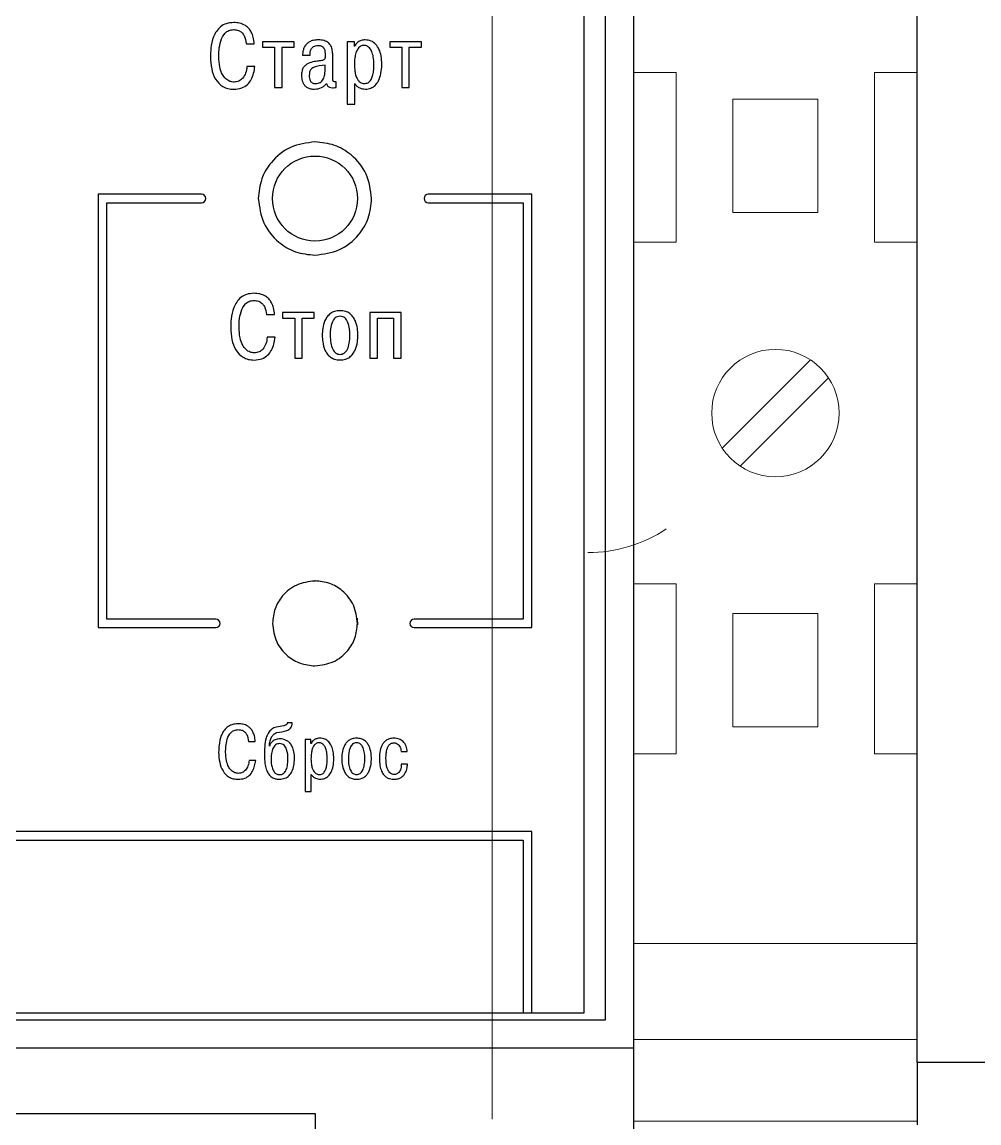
# Model space of a CAD drawing. Header units: millimetres. Extents: x 3520 to 8864, y 403 to 1747.
# Drawn here: x 7212.94 to 7246.72, y 1182.31 to 1221.18 of the extents above; entities that cross this region are included whole.
import ezdxf

# ---------------------------------------------------------------- set-up
doc = ezdxf.new("R2010")
doc.units = ezdxf.units.MM
doc.layers.add('main', color=5, linetype='Continuous', lineweight=50)
doc.layers.add('Стерка', color=7, linetype='Continuous', lineweight=15)

msp = doc.modelspace()

# ---------------------------------------------------------------- linework, layer by layer
for p, q in [((7234.534, 1184.952, 1518.358), (7234.534, 1229.952, 1518.358)), ((7232.784, 1186.203, 1518.358), (7232.784, 1228.703, 1518.358)), ((7233.534, 1185.952, 1518.358), (7233.534, 1228.952, 1518.358)), ((7220.861, 1220.414, 1518.358), (7221.143, 1220.414, 1518.358)), ((7222.546, 1220.491, 1518.358), (7221.429, 1220.491, 1518.358)), ((7221.429, 1220.491, 1518.358), (7221.429, 1220.294, 1518.358)), ((7221.429, 1220.294, 1518.358), (7221.854, 1220.294, 1518.358)), ((7221.854, 1220.294, 1518.358), (7221.854, 1218.878, 1518.358)), ((7222.121, 1218.878, 1518.358), (7222.121, 1220.294, 1518.358)), ((7222.121, 1220.294, 1518.358), (7222.546, 1220.294, 1518.358)), ((7222.546, 1220.294, 1518.358), (7222.546, 1220.491, 1518.358)), ((7224.422, 1220.491, 1518.358), (7224.422, 1218.29, 1518.358)), ((7224.676, 1220.491, 1518.358), (7224.422, 1220.491, 1518.358)), ((7224.676, 1220.325, 1518.358), (7224.676, 1220.491, 1518.358)), ((7224.682, 1220.325, 1518.358), (7224.676, 1220.325, 1518.358)), ((7227.038, 1220.491, 1518.358), (7225.92, 1220.491, 1518.358)), ((7225.92, 1220.491, 1518.358), (7225.92, 1220.294, 1518.358)), ((7225.92, 1220.294, 1518.358), (7226.346, 1220.294, 1518.358)), ((7226.346, 1220.294, 1518.358), (7226.346, 1218.878, 1518.358)), ((7226.612, 1218.878, 1518.358), (7226.612, 1220.294, 1518.358)), ((7226.612, 1220.294, 1518.358), (7227.038, 1220.294, 1518.358)), ((7227.038, 1220.294, 1518.358), (7227.038, 1220.491, 1518.358)), ((7222.848, 1220.014, 1518.358), (7223.108, 1220.014, 1518.358)), ((7223.911, 1219.233, 1518.358), (7223.911, 1220.011, 1518.358)), ((7221.165, 1219.614, 1518.358), (7220.883, 1219.614, 1518.358)), ((7223.644, 1219.563, 1518.358), (7223.644, 1219.662, 1518.358)), ((7224.029, 1218.878, 1518.358), (7224.029, 1219.078, 1518.358)), ((7224.689, 1218.29, 1518.358), (7224.689, 1219.014, 1518.358)), ((7221.854, 1218.878, 1518.358), (7222.121, 1218.878, 1518.358)), ((7226.346, 1218.878, 1518.358), (7226.612, 1218.878, 1518.358)), ((7224.422, 1218.29, 1518.358), (7224.689, 1218.29, 1518.358)), ((7219.284, 1215.103, 1518.358), (7215.634, 1215.103, 1518.358)), ((7215.634, 1215.103, 1518.358), (7215.634, 1199.803, 1518.358)), ((7230.932, 1215.103, 1518.358), (7227.284, 1215.103, 1518.358)), ((7230.932, 1199.803, 1518.358), (7230.932, 1215.103, 1518.358)), ((7215.934, 1200.103, 1518.358), (7215.934, 1214.803, 1518.358)), ((7215.934, 1214.803, 1518.358), (7219.284, 1214.803, 1518.358)), ((7227.284, 1214.803, 1518.358), (7230.632, 1214.803, 1518.358)), ((7230.632, 1214.803, 1518.358), (7230.632, 1200.103, 1518.358)), ((7221.575, 1210.854, 1518.358), (7221.857, 1210.854, 1518.358)), ((7223.26, 1210.93, 1518.358), (7222.143, 1210.93, 1518.358)), ((7222.143, 1210.93, 1518.358), (7222.143, 1210.734, 1518.358)), ((7223.26, 1210.734, 1518.358), (7223.26, 1210.93, 1518.358)), ((7226.324, 1210.93, 1518.358), (7225.225, 1210.93, 1518.358)), ((7225.225, 1210.93, 1518.358), (7225.225, 1209.317, 1518.358)), ((7226.324, 1209.317, 1518.358), (7226.324, 1210.93, 1518.358)), ((7222.143, 1210.734, 1518.358), (7222.568, 1210.734, 1518.358)), ((7222.568, 1210.734, 1518.358), (7222.568, 1209.317, 1518.358)), ((7222.835, 1209.317, 1518.358), (7222.835, 1210.734, 1518.358)), ((7222.835, 1210.734, 1518.358), (7223.26, 1210.734, 1518.358)), ((7225.492, 1210.734, 1518.358), (7226.057, 1210.734, 1518.358)), ((7225.492, 1209.317, 1518.358), (7225.492, 1210.734, 1518.358)), ((7226.057, 1210.734, 1518.358), (7226.057, 1209.317, 1518.358)), ((7221.88, 1210.054, 1518.358), (7221.597, 1210.054, 1518.358)), ((7222.568, 1209.317, 1518.358), (7222.835, 1209.317, 1518.358)), ((7225.225, 1209.317, 1518.358), (7225.492, 1209.317, 1518.358)), ((7226.057, 1209.317, 1518.358), (7226.324, 1209.317, 1518.358)), ((7223.112, 1201.442, 1518.358), (7223.311, 1201.452, 1518.358)), ((7219.784, 1200.103, 1518.358), (7215.934, 1200.103, 1518.358)), ((7224.772, 1200.141, 1518.358), (7224.783, 1199.901, 1518.358)), ((7230.632, 1200.103, 1518.358), (7226.784, 1200.103, 1518.358)), ((7215.634, 1199.803, 1518.358), (7219.784, 1199.803, 1518.358)), ((7226.784, 1199.803, 1518.358), (7230.932, 1199.803, 1518.358)), ((7222.482, 1196.443, 1518.358), (7222.305, 1196.443, 1518.358)), ((7220.94, 1195.784, 1518.358), (7221.175, 1195.784, 1518.358)), ((7222.932, 1195.848, 1518.358), (7222.932, 1194.014, 1518.358)), ((7223.143, 1195.848, 1518.358), (7222.932, 1195.848, 1518.358)), ((7223.143, 1195.71, 1518.358), (7223.143, 1195.848, 1518.358)), ((7223.149, 1195.71, 1518.358), (7223.143, 1195.71, 1518.358)), ((7221.678, 1195.618, 1518.358), (7221.673, 1195.618, 1518.358)), ((7226.323, 1195.427, 1518.358), (7226.538, 1195.427, 1518.358)), ((7221.194, 1195.118, 1518.358), (7220.958, 1195.118, 1518.358)), ((7226.546, 1194.983, 1518.358), (7226.331, 1194.983, 1518.358)), ((7223.154, 1194.014, 1518.358), (7223.154, 1194.618, 1518.358)), ((7222.932, 1194.014, 1518.358), (7223.154, 1194.014, 1518.358)), ((7230.934, 1192.603, 1518.358), (7195.535, 1192.603, 1518.358)), ((7230.934, 1186.203, 1518.358), (7230.934, 1192.603, 1518.358)), ((7195.535, 1192.303, 1518.358), (7230.634, 1192.303, 1518.358)), ((7230.634, 1192.303, 1518.358), (7230.634, 1186.203, 1518.358)), ((7130.534, 1185.952, 1518.358), (7233.534, 1185.952, 1518.358)), ((7165.934, 1186.203, 1518.358), (7230.634, 1186.203, 1518.358)), ((7230.634, 1186.203, 1518.358), (7230.934, 1186.203, 1518.358)), ((7230.934, 1186.203, 1518.358), (7232.784, 1186.203, 1518.358)), ((7234.534, 1184.952, 1518.358), (7129.534, 1184.952, 1518.358)), ((7234.534, 1162.452, 1518.358), (7234.534, 1184.952, 1518.358)), ((7208.255, 1182.652, 1518.358), (7223.287, 1182.652, 1518.358)), ((7223.287, 1182.652, 1518.358), (7223.284, 1181.252, 1518.358))]:
    msp.add_line(p, q)
msp.add_circle((7223.284, 1214.952, 1518.358), 1.5)
for centre, start, end in [((7219.284, 1214.953, 1518.358), 270, 90), ((7227.284, 1214.953, 1518.358), 90, 270), ((7219.784, 1199.953, 1518.358), 270, 90), ((7226.784, 1199.953, 1518.358), 90, 270)]:
    msp.add_arc(centre, 0.15, start, end)
for points, knots in [([(7220.416, 1221.167, 1518.358), (7220.326, 1221.16, 1518.358), (7220.16, 1221.147, 1518.358), (7219.946, 1221.028, 1518.358), (7219.798, 1220.86, 1518.358), (7219.671, 1220.605, 1518.358), (7219.603, 1220.294, 1518.358), (7219.597, 1220.053, 1518.358), (7219.594, 1219.951, 1518.358)], [0, 0, 0, 0, 0.1616899, 0.3001295, 0.4313825, 0.5624998, 0.8143049, 1, 1, 1, 1]), ([(7219.889, 1219.964, 1518.358), (7219.891, 1220.041, 1518.358), (7219.895, 1220.226, 1518.358), (7219.945, 1220.515, 1518.358), (7220.064, 1220.766, 1518.358), (7220.246, 1220.899, 1518.358), (7220.358, 1220.91, 1518.358), (7220.416, 1220.916, 1518.358)], [0, 0, 0, 0, 0.191093, 0.459443, 0.726751, 0.856353, 1, 1, 1, 1]), ([(7221.143, 1220.414, 1518.358), (7221.135, 1220.493, 1518.358), (7221.119, 1220.637, 1518.358), (7221.048, 1220.826, 1518.358), (7220.95, 1220.967, 1518.358), (7220.811, 1221.082, 1518.358), (7220.628, 1221.155, 1518.358), (7220.486, 1221.163, 1518.358), (7220.416, 1221.167, 1518.358)], [0, 0, 0, 0, 0.201891, 0.367671, 0.508999, 0.636261, 0.823171, 1, 1, 1, 1]), ([(7220.416, 1220.916, 1518.358), (7220.473, 1220.911, 1518.358), (7220.577, 1220.903, 1518.358), (7220.706, 1220.819, 1518.358), (7220.821, 1220.661, 1518.358), (7220.845, 1220.515, 1518.358), (7220.861, 1220.414, 1518.358)], [0, 0, 0, 0, 0.2264, 0.416233, 0.596299, 1, 1, 1, 1]), ([(7223.397, 1220.554, 1518.358), (7223.338, 1220.551, 1518.358), (7223.232, 1220.546, 1518.358), (7223.093, 1220.495, 1518.358), (7222.992, 1220.421, 1518.358), (7222.917, 1220.324, 1518.358), (7222.871, 1220.214, 1518.358), (7222.85, 1220.106, 1518.358), (7222.848, 1220.041, 1518.358), (7222.848, 1220.014, 1518.358)], [0, 0, 0, 0, 0.2003151, 0.3625595, 0.5009981, 0.6258587, 0.7775203, 0.9074014, 1, 1, 1, 1]), ([(7223.911, 1220.011, 1518.358), (7223.909, 1220.072, 1518.358), (7223.904, 1220.184, 1518.358), (7223.854, 1220.338, 1518.358), (7223.756, 1220.463, 1518.358), (7223.595, 1220.544, 1518.358), (7223.467, 1220.55, 1518.358), (7223.397, 1220.554, 1518.358)], [0, 0, 0, 0, 0.212579, 0.392471, 0.555194, 0.755528, 1, 1, 1, 1]), ([(7225.06, 1220.554, 1518.358), (7225.011, 1220.55, 1518.358), (7224.919, 1220.543, 1518.358), (7224.806, 1220.484, 1518.358), (7224.727, 1220.41, 1518.358), (7224.697, 1220.353, 1518.358), (7224.682, 1220.325, 1518.358)], [0, 0, 0, 0, 0.312565, 0.591509, 0.798275, 1, 1, 1, 1]), ([(7225.641, 1219.684, 1518.358), (7225.637, 1219.785, 1518.358), (7225.63, 1219.969, 1518.358), (7225.558, 1220.213, 1518.358), (7225.44, 1220.401, 1518.358), (7225.269, 1220.532, 1518.358), (7225.129, 1220.547, 1518.358), (7225.06, 1220.554, 1518.358)], [0, 0, 0, 0, 0.259562, 0.47041, 0.64512, 0.824685, 1, 1, 1, 1]), ([(7223.108, 1220.014, 1518.358), (7223.108, 1220.048, 1518.358), (7223.109, 1220.12, 1518.358), (7223.136, 1220.212, 1518.358), (7223.183, 1220.28, 1518.358), (7223.237, 1220.323, 1518.358), (7223.31, 1220.353, 1518.358), (7223.366, 1220.356, 1518.358), (7223.397, 1220.357, 1518.358)], [0, 0, 0, 0, 0.193536, 0.42416, 0.545575, 0.674676, 0.821497, 1, 1, 1, 1]), ([(7223.397, 1220.357, 1518.358), (7223.419, 1220.357, 1518.358), (7223.464, 1220.355, 1518.358), (7223.53, 1220.333, 1518.358), (7223.584, 1220.285, 1518.358), (7223.62, 1220.216, 1518.358), (7223.641, 1220.125, 1518.358), (7223.643, 1220.057, 1518.358), (7223.644, 1220.018, 1518.358)], [0, 0, 0, 0, 0.1377308, 0.2768284, 0.4276178, 0.5723204, 0.7578807, 1, 1, 1, 1]), ([(7225.013, 1220.357, 1518.358), (7224.992, 1220.356, 1518.358), (7224.951, 1220.353, 1518.358), (7224.889, 1220.328, 1518.358), (7224.831, 1220.283, 1518.358), (7224.771, 1220.205, 1518.358), (7224.718, 1220.08, 1518.358), (7224.682, 1219.897, 1518.358), (7224.678, 1219.757, 1518.358), (7224.676, 1219.678, 1518.358)], [0, 0, 0, 0, 0.072342, 0.148902, 0.233869, 0.333115, 0.498753, 0.716466, 1, 1, 1, 1]), ([(7225.362, 1219.684, 1518.358), (7225.359, 1219.776, 1518.358), (7225.354, 1219.934, 1518.358), (7225.3, 1220.134, 1518.358), (7225.226, 1220.259, 1518.358), (7225.147, 1220.323, 1518.358), (7225.078, 1220.353, 1518.358), (7225.033, 1220.356, 1518.358), (7225.013, 1220.357, 1518.358)], [0, 0, 0, 0, 0.329342, 0.565658, 0.735749, 0.839524, 0.926447, 1, 1, 1, 1]), ([(7219.594, 1219.951, 1518.358), (7219.601, 1219.81, 1518.358), (7219.616, 1219.539, 1518.358), (7219.75, 1219.162, 1518.358), (7219.975, 1218.923, 1518.358), (7220.216, 1218.823, 1518.358), (7220.351, 1218.815, 1518.358), (7220.423, 1218.81, 1518.358)], [0, 0, 0, 0, 0.266705, 0.514468, 0.744526, 0.865175, 1, 1, 1, 1]), ([(7220.432, 1219.062, 1518.358), (7220.38, 1219.068, 1518.358), (7220.272, 1219.079, 1518.358), (7220.125, 1219.179, 1518.358), (7219.996, 1219.353, 1518.358), (7219.904, 1219.624, 1518.358), (7219.895, 1219.841, 1518.358), (7219.889, 1219.964, 1518.358)], [0, 0, 0, 0, 0.133846, 0.276364, 0.441658, 0.684741, 1, 1, 1, 1]), ([(7223.365, 1219.802, 1518.358), (7223.293, 1219.792, 1518.358), (7223.149, 1219.771, 1518.358), (7222.974, 1219.695, 1518.358), (7222.869, 1219.578, 1518.358), (7222.815, 1219.451, 1518.358), (7222.809, 1219.354, 1518.358), (7222.806, 1219.3, 1518.358)], [0, 0, 0, 0, 0.25917, 0.517329, 0.655662, 0.810432, 1, 1, 1, 1]), ([(7223.644, 1220.018, 1518.358), (7223.644, 1219.995, 1518.358), (7223.644, 1219.957, 1518.358), (7223.64, 1219.906, 1518.358), (7223.625, 1219.867, 1518.358), (7223.579, 1219.835, 1518.358), (7223.489, 1219.819, 1518.358), (7223.413, 1219.808, 1518.358), (7223.365, 1219.802, 1518.358)], [0, 0, 0, 0, 0.158399, 0.273725, 0.36136, 0.448869, 0.654263, 1, 1, 1, 1]), ([(7220.423, 1218.81, 1518.358), (7220.517, 1218.818, 1518.358), (7220.691, 1218.832, 1518.358), (7220.905, 1218.967, 1518.358), (7221.097, 1219.22, 1518.358), (7221.138, 1219.454, 1518.358), (7221.165, 1219.614, 1518.358)], [0, 0, 0, 0, 0.231504, 0.424645, 0.605608, 1, 1, 1, 1]), ([(7220.883, 1219.614, 1518.358), (7220.872, 1219.536, 1518.358), (7220.852, 1219.384, 1518.358), (7220.746, 1219.202, 1518.358), (7220.599, 1219.083, 1518.358), (7220.488, 1219.069, 1518.358), (7220.432, 1219.062, 1518.358)], [0, 0, 0, 0, 0.301756, 0.581276, 0.787593, 1, 1, 1, 1]), ([(7223.644, 1219.662, 1518.358), (7223.505, 1219.647, 1518.358), (7223.342, 1219.629, 1518.358), (7223.168, 1219.551, 1518.358), (7223.115, 1219.491, 1518.358), (7223.086, 1219.401, 1518.358), (7223.084, 1219.333, 1518.358), (7223.082, 1219.294, 1518.358)], [0, 0, 0, 0, 0.543106, 0.639078, 0.73354, 0.847017, 1, 1, 1, 1]), ([(7223.298, 1219.011, 1518.358), (7223.33, 1219.013, 1518.358), (7223.389, 1219.016, 1518.358), (7223.47, 1219.046, 1518.358), (7223.533, 1219.096, 1518.358), (7223.597, 1219.19, 1518.358), (7223.64, 1219.351, 1518.358), (7223.643, 1219.488, 1518.358), (7223.644, 1219.563, 1518.358)], [0, 0, 0, 0, 0.127641, 0.237977, 0.341354, 0.447677, 0.693571, 1, 1, 1, 1]), ([(7224.676, 1219.678, 1518.358), (7224.678, 1219.602, 1518.358), (7224.682, 1219.469, 1518.358), (7224.72, 1219.295, 1518.358), (7224.774, 1219.17, 1518.358), (7224.84, 1219.086, 1518.358), (7224.91, 1219.038, 1518.358), (7224.972, 1219.015, 1518.358), (7225.01, 1219.012, 1518.358), (7225.025, 1219.011, 1518.358)], [0, 0, 0, 0, 0.273243, 0.481853, 0.6405, 0.762888, 0.863867, 0.943166, 1, 1, 1, 1]), ([(7225.025, 1219.011, 1518.358), (7225.071, 1219.017, 1518.358), (7225.141, 1219.026, 1518.358), (7225.218, 1219.088, 1518.358), (7225.276, 1219.167, 1518.358), (7225.324, 1219.292, 1518.358), (7225.357, 1219.471, 1518.358), (7225.36, 1219.607, 1518.358), (7225.362, 1219.684, 1518.358)], [0, 0, 0, 0, 0.160927, 0.247481, 0.346664, 0.510626, 0.724379, 1, 1, 1, 1]), ([(7225.063, 1218.814, 1518.358), (7225.128, 1218.82, 1518.358), (7225.255, 1218.832, 1518.358), (7225.419, 1218.945, 1518.358), (7225.545, 1219.125, 1518.358), (7225.628, 1219.38, 1518.358), (7225.636, 1219.577, 1518.358), (7225.641, 1219.684, 1518.358)], [0, 0, 0, 0, 0.165113, 0.322905, 0.492736, 0.724748, 1, 1, 1, 1]), ([(7222.806, 1219.3, 1518.358), (7222.81, 1219.234, 1518.358), (7222.818, 1219.103, 1518.358), (7222.901, 1218.95, 1518.358), (7223.013, 1218.864, 1518.358), (7223.131, 1218.821, 1518.358), (7223.219, 1218.816, 1518.358), (7223.267, 1218.814, 1518.358)], [0, 0, 0, 0, 0.261128, 0.5142311, 0.6537487, 0.8111191, 1, 1, 1, 1]), ([(7223.082, 1219.294, 1518.358), (7223.083, 1219.265, 1518.358), (7223.085, 1219.204, 1518.358), (7223.104, 1219.127, 1518.358), (7223.139, 1219.072, 1518.358), (7223.179, 1219.038, 1518.358), (7223.234, 1219.015, 1518.358), (7223.276, 1219.012, 1518.358), (7223.298, 1219.011, 1518.358)], [0, 0, 0, 0, 0.214473, 0.451005, 0.570293, 0.694018, 0.832477, 1, 1, 1, 1]), ([(7223.267, 1218.814, 1518.358), (7223.353, 1218.823, 1518.358), (7223.476, 1218.837, 1518.358), (7223.611, 1218.928, 1518.358), (7223.66, 1218.985, 1518.358), (7223.686, 1219.014, 1518.358)], [0, 0, 0, 0, 0.532679, 0.755929, 1, 1, 1, 1]), ([(7223.686, 1219.014, 1518.358), (7223.693, 1218.992, 1518.358), (7223.706, 1218.953, 1518.358), (7223.746, 1218.907, 1518.358), (7223.811, 1218.87, 1518.358), (7223.867, 1218.867, 1518.358), (7223.905, 1218.864, 1518.358)], [0, 0, 0, 0, 0.236443, 0.431872, 0.609508, 1, 1, 1, 1]), ([(7223.987, 1219.075, 1518.358), (7223.974, 1219.075, 1518.358), (7223.956, 1219.075, 1518.358), (7223.934, 1219.086, 1518.358), (7223.923, 1219.102, 1518.358), (7223.917, 1219.126, 1518.358), (7223.911, 1219.171, 1518.358), (7223.911, 1219.208, 1518.358), (7223.911, 1219.233, 1518.358)], [0, 0, 0, 0, 0.189761, 0.265012, 0.345479, 0.462596, 0.624983, 1, 1, 1, 1]), ([(7224.029, 1219.078, 1518.358), (7224.021, 1219.077, 1518.358), (7224.007, 1219.074, 1518.358), (7223.993, 1219.075, 1518.358), (7223.987, 1219.075, 1518.358)], [0, 0, 0, 0, 0.564208, 1, 1, 1, 1]), ([(7224.689, 1219.014, 1518.358), (7224.711, 1218.983, 1518.358), (7224.758, 1218.918, 1518.358), (7224.886, 1218.836, 1518.358), (7224.995, 1218.822, 1518.358), (7225.063, 1218.814, 1518.358)], [0, 0, 0, 0, 0.26187, 0.53849, 1, 1, 1, 1]), ([(7223.905, 1218.864, 1518.358), (7223.93, 1218.865, 1518.358), (7223.971, 1218.867, 1518.358), (7224.012, 1218.875, 1518.358), (7224.029, 1218.878, 1518.358)], [0, 0, 0, 0, 0.599363, 1, 1, 1, 1]), ([(7223.284, 1216.953, 1518.358), (7222.987, 1216.914, 1518.358), (7222.401, 1216.838, 1518.358), (7221.751, 1216.303, 1518.358), (7221.356, 1215.651, 1518.358), (7221.308, 1215.188, 1518.358), (7221.284, 1214.953, 1518.358)], [0, 0, 0, 0, 0.283453, 0.558002, 0.775291, 1, 1, 1, 1]), ([(7225.284, 1214.953, 1518.358), (7225.245, 1215.25, 1518.358), (7225.169, 1215.836, 1518.358), (7224.634, 1216.486, 1518.358), (7223.982, 1216.881, 1518.358), (7223.519, 1216.929, 1518.358), (7223.284, 1216.953, 1518.358)], [0, 0, 0, 0, 0.283455, 0.558012, 0.775302, 1, 1, 1, 1]), ([(7221.284, 1214.953, 1518.358), (7221.323, 1214.655, 1518.358), (7221.399, 1214.07, 1518.358), (7221.934, 1213.419, 1518.358), (7222.586, 1213.024, 1518.358), (7223.049, 1212.977, 1518.358), (7223.284, 1212.953, 1518.358)], [0, 0, 0, 0, 0.283452, 0.558003, 0.775291, 1, 1, 1, 1]), ([(7223.284, 1212.953, 1518.358), (7223.582, 1212.992, 1518.358), (7224.168, 1213.068, 1518.358), (7224.818, 1213.603, 1518.358), (7225.213, 1214.255, 1518.358), (7225.26, 1214.718, 1518.358), (7225.284, 1214.953, 1518.358)], [0, 0, 0, 0, 0.2834406, 0.5579954, 0.775288, 1, 1, 1, 1]), ([(7221.13, 1211.607, 1518.358), (7221.041, 1211.6, 1518.358), (7220.874, 1211.587, 1518.358), (7220.66, 1211.467, 1518.358), (7220.512, 1211.3, 1518.358), (7220.385, 1211.044, 1518.358), (7220.317, 1210.734, 1518.358), (7220.311, 1210.493, 1518.358), (7220.308, 1210.391, 1518.358)], [0, 0, 0, 0, 0.16169, 0.300128, 0.431382, 0.562499, 0.814307, 1, 1, 1, 1]), ([(7221.857, 1210.854, 1518.358), (7221.849, 1210.933, 1518.358), (7221.833, 1211.077, 1518.358), (7221.763, 1211.265, 1518.358), (7221.665, 1211.407, 1518.358), (7221.526, 1211.522, 1518.358), (7221.343, 1211.595, 1518.358), (7221.2, 1211.603, 1518.358), (7221.13, 1211.607, 1518.358)], [0, 0, 0, 0, 0.201891, 0.367673, 0.508998, 0.63626, 0.823171, 1, 1, 1, 1]), ([(7220.603, 1210.403, 1518.358), (7220.605, 1210.48, 1518.358), (7220.609, 1210.665, 1518.358), (7220.659, 1210.955, 1518.358), (7220.778, 1211.206, 1518.358), (7220.961, 1211.339, 1518.358), (7221.072, 1211.35, 1518.358), (7221.13, 1211.356, 1518.358)], [0, 0, 0, 0, 0.19109, 0.459443, 0.726751, 0.856353, 1, 1, 1, 1]), ([(7221.13, 1211.356, 1518.358), (7221.187, 1211.351, 1518.358), (7221.292, 1211.343, 1518.358), (7221.42, 1211.259, 1518.358), (7221.536, 1211.101, 1518.358), (7221.559, 1210.955, 1518.358), (7221.575, 1210.854, 1518.358)], [0, 0, 0, 0, 0.226402, 0.416234, 0.5963, 1, 1, 1, 1]), ([(7224.168, 1210.994, 1518.358), (7224.103, 1210.989, 1518.358), (7223.981, 1210.981, 1518.358), (7223.824, 1210.9, 1518.358), (7223.71, 1210.785, 1518.358), (7223.609, 1210.607, 1518.358), (7223.55, 1210.382, 1518.358), (7223.543, 1210.205, 1518.358), (7223.54, 1210.127, 1518.358)], [0, 0, 0, 0, 0.161773, 0.300335, 0.43013, 0.558419, 0.805937, 1, 1, 1, 1]), ([(7224.797, 1210.127, 1518.358), (7224.794, 1210.205, 1518.358), (7224.787, 1210.382, 1518.358), (7224.727, 1210.607, 1518.358), (7224.626, 1210.785, 1518.358), (7224.513, 1210.9, 1518.358), (7224.355, 1210.981, 1518.358), (7224.234, 1210.989, 1518.358), (7224.168, 1210.994, 1518.358)], [0, 0, 0, 0, 0.194051, 0.441556, 0.569842, 0.699638, 0.83821, 1, 1, 1, 1]), ([(7224.168, 1210.797, 1518.358), (7224.136, 1210.794, 1518.358), (7224.075, 1210.789, 1518.358), (7223.994, 1210.738, 1518.358), (7223.933, 1210.666, 1518.358), (7223.835, 1210.471, 1518.358), (7223.826, 1210.282, 1518.358), (7223.819, 1210.127, 1518.358)], [0, 0, 0, 0, 0.113902, 0.220546, 0.331377, 0.45176, 1, 1, 1, 1]), ([(7224.517, 1210.127, 1518.358), (7224.51, 1210.282, 1518.358), (7224.502, 1210.471, 1518.358), (7224.403, 1210.666, 1518.358), (7224.342, 1210.738, 1518.358), (7224.262, 1210.789, 1518.358), (7224.2, 1210.794, 1518.358), (7224.168, 1210.797, 1518.358)], [0, 0, 0, 0, 0.548194, 0.668573, 0.779409, 0.886069, 1, 1, 1, 1]), ([(7220.308, 1210.391, 1518.358), (7220.315, 1210.25, 1518.358), (7220.33, 1209.978, 1518.358), (7220.464, 1209.601, 1518.358), (7220.69, 1209.362, 1518.358), (7220.93, 1209.263, 1518.358), (7221.066, 1209.255, 1518.358), (7221.137, 1209.25, 1518.358)], [0, 0, 0, 0, 0.266704, 0.514467, 0.744527, 0.865176, 1, 1, 1, 1]), ([(7221.146, 1209.502, 1518.358), (7221.094, 1209.507, 1518.358), (7220.986, 1209.519, 1518.358), (7220.839, 1209.619, 1518.358), (7220.71, 1209.792, 1518.358), (7220.618, 1210.063, 1518.358), (7220.609, 1210.281, 1518.358), (7220.603, 1210.403, 1518.358)], [0, 0, 0, 0, 0.133847, 0.276365, 0.441656, 0.684738, 1, 1, 1, 1]), ([(7221.137, 1209.25, 1518.358), (7221.231, 1209.258, 1518.358), (7221.405, 1209.272, 1518.358), (7221.619, 1209.407, 1518.358), (7221.811, 1209.66, 1518.358), (7221.852, 1209.894, 1518.358), (7221.88, 1210.054, 1518.358)], [0, 0, 0, 0, 0.231504, 0.424646, 0.605607, 1, 1, 1, 1]), ([(7221.597, 1210.054, 1518.358), (7221.587, 1209.975, 1518.358), (7221.566, 1209.824, 1518.358), (7221.46, 1209.642, 1518.358), (7221.313, 1209.522, 1518.358), (7221.202, 1209.509, 1518.358), (7221.146, 1209.502, 1518.358)], [0, 0, 0, 0, 0.301757, 0.581273, 0.787594, 1, 1, 1, 1]), ([(7223.54, 1210.127, 1518.358), (7223.543, 1210.049, 1518.358), (7223.55, 1209.871, 1518.358), (7223.609, 1209.645, 1518.358), (7223.71, 1209.465, 1518.358), (7223.823, 1209.349, 1518.358), (7223.981, 1209.267, 1518.358), (7224.103, 1209.258, 1518.358), (7224.168, 1209.253, 1518.358)], [0, 0, 0, 0, 0.193041, 0.441511, 0.570406, 0.700512, 0.838883, 1, 1, 1, 1]), ([(7223.819, 1210.127, 1518.358), (7223.822, 1210.033, 1518.358), (7223.829, 1209.864, 1518.358), (7223.885, 1209.668, 1518.358), (7223.955, 1209.555, 1518.358), (7224.016, 1209.496, 1518.358), (7224.089, 1209.457, 1518.358), (7224.141, 1209.453, 1518.358), (7224.168, 1209.451, 1518.358)], [0, 0, 0, 0, 0.337877, 0.604205, 0.714016, 0.812314, 0.905007, 1, 1, 1, 1]), ([(7224.168, 1209.253, 1518.358), (7224.234, 1209.258, 1518.358), (7224.355, 1209.267, 1518.358), (7224.513, 1209.349, 1518.358), (7224.626, 1209.465, 1518.358), (7224.727, 1209.645, 1518.358), (7224.786, 1209.871, 1518.358), (7224.794, 1210.049, 1518.358), (7224.797, 1210.127, 1518.358)], [0, 0, 0, 0, 0.161135, 0.299515, 0.429623, 0.558514, 0.806971, 1, 1, 1, 1]), ([(7224.168, 1209.451, 1518.358), (7224.195, 1209.453, 1518.358), (7224.248, 1209.457, 1518.358), (7224.32, 1209.496, 1518.358), (7224.381, 1209.555, 1518.358), (7224.452, 1209.668, 1518.358), (7224.508, 1209.864, 1518.358), (7224.514, 1210.033, 1518.358), (7224.517, 1210.127, 1518.358)], [0, 0, 0, 0, 0.095024, 0.187735, 0.286038, 0.395846, 0.662154, 1, 1, 1, 1]), ([(7223.284, 1201.453, 1518.358), (7223.061, 1201.424, 1518.358), (7222.622, 1201.366, 1518.358), (7222.134, 1200.966, 1518.358), (7221.838, 1200.476, 1518.358), (7221.802, 1200.129, 1518.358), (7221.784, 1199.953, 1518.358)], [0, 0, 0, 0, 0.283452, 0.558002, 0.775291, 1, 1, 1, 1]), ([(7224.784, 1199.953, 1518.358), (7224.755, 1200.176, 1518.358), (7224.698, 1200.615, 1518.358), (7224.297, 1201.103, 1518.358), (7223.808, 1201.399, 1518.358), (7223.461, 1201.435, 1518.358), (7223.284, 1201.453, 1518.358)], [0, 0, 0, 0, 0.283457, 0.558015, 0.775306, 1, 1, 1, 1]), ([(7221.784, 1199.953, 1518.358), (7221.813, 1199.73, 1518.358), (7221.871, 1199.29, 1518.358), (7222.272, 1198.803, 1518.358), (7222.761, 1198.507, 1518.358), (7223.108, 1198.471, 1518.358), (7223.284, 1198.453, 1518.358)], [0, 0, 0, 0, 0.283452, 0.558002, 0.775291, 1, 1, 1, 1]), ([(7223.284, 1198.453, 1518.358), (7223.507, 1198.482, 1518.358), (7223.947, 1198.539, 1518.358), (7224.434, 1198.94, 1518.358), (7224.731, 1199.429, 1518.358), (7224.766, 1199.776, 1518.358), (7224.784, 1199.953, 1518.358)], [0, 0, 0, 0, 0.283436, 0.557993, 0.775289, 1, 1, 1, 1]), ([(7222.305, 1196.443, 1518.358), (7222.304, 1196.434, 1518.358), (7222.304, 1196.415, 1518.358), (7222.291, 1196.391, 1518.358), (7222.268, 1196.369, 1518.358), (7222.231, 1196.352, 1518.358), (7222.113, 1196.326, 1518.358), (7222.009, 1196.309, 1518.358), (7221.921, 1196.295, 1518.358)], [0, 0, 0, 0, 0.065345, 0.123111, 0.181218, 0.279945, 0.397841, 1, 1, 1, 1]), ([(7221.942, 1196.099, 1518.358), (7222.06, 1196.118, 1518.358), (7222.204, 1196.14, 1518.358), (7222.365, 1196.202, 1518.358), (7222.429, 1196.256, 1518.358), (7222.473, 1196.34, 1518.358), (7222.479, 1196.406, 1518.358), (7222.482, 1196.443, 1518.358)], [0, 0, 0, 0, 0.497564, 0.611791, 0.722932, 0.845255, 1, 1, 1, 1]), ([(7220.569, 1196.412, 1518.358), (7220.495, 1196.406, 1518.358), (7220.356, 1196.395, 1518.358), (7220.178, 1196.296, 1518.358), (7220.054, 1196.156, 1518.358), (7219.948, 1195.943, 1518.358), (7219.892, 1195.684, 1518.358), (7219.886, 1195.483, 1518.358), (7219.884, 1195.398, 1518.358)], [0, 0, 0, 0, 0.161685, 0.300123, 0.431374, 0.562492, 0.814301, 1, 1, 1, 1]), ([(7220.13, 1195.409, 1518.358), (7220.132, 1195.473, 1518.358), (7220.135, 1195.627, 1518.358), (7220.177, 1195.868, 1518.358), (7220.276, 1196.078, 1518.358), (7220.428, 1196.188, 1518.358), (7220.521, 1196.198, 1518.358), (7220.569, 1196.202, 1518.358)], [0, 0, 0, 0, 0.191085, 0.459427, 0.726735, 0.856343, 1, 1, 1, 1]), ([(7221.175, 1195.784, 1518.358), (7221.168, 1195.85, 1518.358), (7221.155, 1195.97, 1518.358), (7221.096, 1196.127, 1518.358), (7221.015, 1196.245, 1518.358), (7220.899, 1196.341, 1518.358), (7220.746, 1196.402, 1518.358), (7220.627, 1196.408, 1518.358), (7220.569, 1196.412, 1518.358)], [0, 0, 0, 0, 0.201882, 0.367669, 0.50901, 0.636291, 0.823212, 1, 1, 1, 1]), ([(7220.569, 1196.202, 1518.358), (7220.617, 1196.199, 1518.358), (7220.704, 1196.192, 1518.358), (7220.811, 1196.122, 1518.358), (7220.907, 1195.99, 1518.358), (7220.926, 1195.869, 1518.358), (7220.94, 1195.784, 1518.358)], [0, 0, 0, 0, 0.226398, 0.416227, 0.596291, 1, 1, 1, 1]), ([(7221.921, 1196.295, 1518.358), (7221.863, 1196.273, 1518.358), (7221.75, 1196.23, 1518.358), (7221.625, 1196.086, 1518.358), (7221.503, 1195.774, 1518.358), (7221.502, 1195.498, 1518.358), (7221.501, 1195.287, 1518.358)], [0, 0, 0, 0, 0.156357, 0.304653, 0.469984, 1, 1, 1, 1]), ([(7221.673, 1195.618, 1518.358), (7221.678, 1195.68, 1518.358), (7221.689, 1195.795, 1518.358), (7221.742, 1195.942, 1518.358), (7221.83, 1196.047, 1518.358), (7221.904, 1196.082, 1518.358), (7221.942, 1196.099, 1518.358)], [0, 0, 0, 0, 0.317937, 0.588625, 0.786846, 1, 1, 1, 1]), ([(7222.051, 1195.874, 1518.358), (7222.027, 1195.873, 1518.358), (7221.957, 1195.869, 1518.358), (7221.862, 1195.84, 1518.358), (7221.775, 1195.784, 1518.358), (7221.711, 1195.713, 1518.358), (7221.689, 1195.651, 1518.358), (7221.678, 1195.618, 1518.358)], [0, 0, 0, 0, 0.149896, 0.427307, 0.59827, 0.78505, 1, 1, 1, 1]), ([(7222.035, 1195.71, 1518.358), (7222.009, 1195.708, 1518.358), (7221.957, 1195.704, 1518.358), (7221.889, 1195.666, 1518.358), (7221.836, 1195.611, 1518.358), (7221.748, 1195.457, 1518.358), (7221.74, 1195.303, 1518.358), (7221.733, 1195.176, 1518.358)], [0, 0, 0, 0, 0.116773, 0.224961, 0.335068, 0.453053, 1, 1, 1, 1]), ([(7222.331, 1195.168, 1518.358), (7222.326, 1195.282, 1518.358), (7222.32, 1195.426, 1518.358), (7222.251, 1195.583, 1518.358), (7222.199, 1195.652, 1518.358), (7222.125, 1195.702, 1518.358), (7222.066, 1195.707, 1518.358), (7222.035, 1195.71, 1518.358)], [0, 0, 0, 0, 0.49179, 0.621781, 0.744982, 0.866204, 1, 1, 1, 1]), ([(7222.564, 1195.168, 1518.358), (7222.561, 1195.253, 1518.358), (7222.554, 1195.403, 1518.358), (7222.492, 1195.597, 1518.358), (7222.404, 1195.731, 1518.358), (7222.3, 1195.813, 1518.358), (7222.2, 1195.856, 1518.358), (7222.116, 1195.873, 1518.358), (7222.069, 1195.874, 1518.358), (7222.051, 1195.874, 1518.358)], [0, 0, 0, 0, 0.259623, 0.457614, 0.613436, 0.742107, 0.855309, 0.944428, 1, 1, 1, 1]), ([(7223.424, 1195.737, 1518.358), (7223.407, 1195.736, 1518.358), (7223.372, 1195.733, 1518.358), (7223.321, 1195.712, 1518.358), (7223.273, 1195.675, 1518.358), (7223.223, 1195.61, 1518.358), (7223.179, 1195.506, 1518.358), (7223.148, 1195.353, 1518.358), (7223.145, 1195.237, 1518.358), (7223.143, 1195.171, 1518.358)], [0, 0, 0, 0, 0.072335, 0.148896, 0.233868, 0.333119, 0.498771, 0.716481, 1, 1, 1, 1]), ([(7223.464, 1195.901, 1518.358), (7223.423, 1195.898, 1518.358), (7223.346, 1195.892, 1518.358), (7223.252, 1195.842, 1518.358), (7223.186, 1195.781, 1518.358), (7223.161, 1195.734, 1518.358), (7223.149, 1195.71, 1518.358)], [0, 0, 0, 0, 0.312567, 0.591526, 0.798291, 1, 1, 1, 1]), ([(7223.715, 1195.176, 1518.358), (7223.712, 1195.253, 1518.358), (7223.708, 1195.384, 1518.358), (7223.664, 1195.551, 1518.358), (7223.602, 1195.655, 1518.358), (7223.536, 1195.708, 1518.358), (7223.478, 1195.733, 1518.358), (7223.441, 1195.736, 1518.358), (7223.424, 1195.737, 1518.358)], [0, 0, 0, 0, 0.329342, 0.565666, 0.735759, 0.839539, 0.926459, 1, 1, 1, 1]), ([(7223.948, 1195.176, 1518.358), (7223.944, 1195.26, 1518.358), (7223.938, 1195.413, 1518.358), (7223.878, 1195.616, 1518.358), (7223.78, 1195.774, 1518.358), (7223.637, 1195.882, 1518.358), (7223.521, 1195.895, 1518.358), (7223.464, 1195.901, 1518.358)], [0, 0, 0, 0, 0.259552, 0.470405, 0.645128, 0.824698, 1, 1, 1, 1]), ([(7224.752, 1195.901, 1518.358), (7224.697, 1195.897, 1518.358), (7224.596, 1195.89, 1518.358), (7224.465, 1195.823, 1518.358), (7224.37, 1195.727, 1518.358), (7224.286, 1195.579, 1518.358), (7224.237, 1195.391, 1518.358), (7224.231, 1195.244, 1518.358), (7224.228, 1195.179, 1518.358)], [0, 0, 0, 0, 0.161761, 0.300315, 0.4301, 0.558384, 0.805898, 1, 1, 1, 1]), ([(7224.752, 1195.737, 1518.358), (7224.725, 1195.734, 1518.358), (7224.674, 1195.73, 1518.358), (7224.607, 1195.688, 1518.358), (7224.556, 1195.628, 1518.358), (7224.474, 1195.465, 1518.358), (7224.467, 1195.308, 1518.358), (7224.461, 1195.179, 1518.358)], [0, 0, 0, 0, 0.113892, 0.220524, 0.331339, 0.451707, 1, 1, 1, 1]), ([(7225.276, 1195.179, 1518.358), (7225.273, 1195.244, 1518.358), (7225.267, 1195.391, 1518.358), (7225.218, 1195.579, 1518.358), (7225.134, 1195.727, 1518.358), (7225.039, 1195.823, 1518.358), (7224.908, 1195.89, 1518.358), (7224.806, 1195.897, 1518.358), (7224.752, 1195.901, 1518.358)], [0, 0, 0, 0, 0.194102, 0.441616, 0.5699, 0.699685, 0.838239, 1, 1, 1, 1]), ([(7225.043, 1195.179, 1518.358), (7225.037, 1195.308, 1518.358), (7225.03, 1195.465, 1518.358), (7224.948, 1195.628, 1518.358), (7224.897, 1195.688, 1518.358), (7224.83, 1195.73, 1518.358), (7224.778, 1195.734, 1518.358), (7224.752, 1195.737, 1518.358)], [0, 0, 0, 0, 0.548293, 0.668661, 0.779475, 0.886108, 1, 1, 1, 1]), ([(7226.067, 1195.901, 1518.358), (7226.015, 1195.897, 1518.358), (7225.918, 1195.891, 1518.358), (7225.791, 1195.83, 1518.358), (7225.699, 1195.742, 1518.358), (7225.614, 1195.601, 1518.358), (7225.564, 1195.41, 1518.358), (7225.559, 1195.258, 1518.358), (7225.556, 1195.187, 1518.358)], [0, 0, 0, 0, 0.156816, 0.290647, 0.415232, 0.5387, 0.784547, 1, 1, 1, 1]), ([(7225.789, 1195.187, 1518.358), (7225.79, 1195.25, 1518.358), (7225.793, 1195.361, 1518.358), (7225.821, 1195.509, 1518.358), (7225.862, 1195.611, 1518.358), (7225.91, 1195.675, 1518.358), (7225.974, 1195.725, 1518.358), (7226.032, 1195.732, 1518.358), (7226.069, 1195.737, 1518.358)], [0, 0, 0, 0, 0.2757151, 0.4890738, 0.6526699, 0.7518483, 0.8386581, 1, 1, 1, 1]), ([(7226.538, 1195.427, 1518.358), (7226.531, 1195.493, 1518.358), (7226.517, 1195.625, 1518.358), (7226.407, 1195.785, 1518.358), (7226.248, 1195.885, 1518.358), (7226.13, 1195.895, 1518.358), (7226.067, 1195.901, 1518.358)], [0, 0, 0, 0, 0.264275, 0.528627, 0.747973, 1, 1, 1, 1]), ([(7226.069, 1195.737, 1518.358), (7226.097, 1195.734, 1518.358), (7226.152, 1195.729, 1518.358), (7226.222, 1195.686, 1518.358), (7226.276, 1195.619, 1518.358), (7226.314, 1195.53, 1518.358), (7226.32, 1195.462, 1518.358), (7226.323, 1195.427, 1518.358)], [0, 0, 0, 0, 0.188628, 0.363627, 0.540975, 0.762892, 1, 1, 1, 1]), ([(7219.884, 1195.398, 1518.358), (7219.89, 1195.281, 1518.358), (7219.902, 1195.055, 1518.358), (7220.014, 1194.74, 1518.358), (7220.202, 1194.541, 1518.358), (7220.403, 1194.459, 1518.358), (7220.515, 1194.452, 1518.358), (7220.575, 1194.448, 1518.358)], [0, 0, 0, 0, 0.266687, 0.514446, 0.744512, 0.865166, 1, 1, 1, 1]), ([(7220.583, 1194.657, 1518.358), (7220.539, 1194.662, 1518.358), (7220.449, 1194.672, 1518.358), (7220.326, 1194.755, 1518.358), (7220.219, 1194.9, 1518.358), (7220.143, 1195.126, 1518.358), (7220.135, 1195.307, 1518.358), (7220.13, 1195.409, 1518.358)], [0, 0, 0, 0, 0.1338364, 0.2763525, 0.4416454, 0.6847323, 1, 1, 1, 1]), ([(7221.501, 1195.287, 1518.358), (7221.503, 1195.195, 1518.358), (7221.508, 1195.032, 1518.358), (7221.554, 1194.816, 1518.358), (7221.624, 1194.659, 1518.358), (7221.727, 1194.536, 1518.358), (7221.869, 1194.46, 1518.358), (7221.98, 1194.454, 1518.358), (7222.032, 1194.451, 1518.358)], [0, 0, 0, 0, 0.246521, 0.437183, 0.585314, 0.704661, 0.86134, 1, 1, 1, 1]), ([(7220.575, 1194.448, 1518.358), (7220.654, 1194.454, 1518.358), (7220.798, 1194.466, 1518.358), (7220.977, 1194.579, 1518.358), (7221.137, 1194.789, 1518.358), (7221.171, 1194.984, 1518.358), (7221.194, 1195.118, 1518.358)], [0, 0, 0, 0, 0.231471, 0.424592, 0.60555, 1, 1, 1, 1]), ([(7220.958, 1195.118, 1518.358), (7220.95, 1195.052, 1518.358), (7220.933, 1194.926, 1518.358), (7220.844, 1194.774, 1518.358), (7220.722, 1194.675, 1518.358), (7220.629, 1194.663, 1518.358), (7220.583, 1194.657, 1518.358)], [0, 0, 0, 0, 0.301787, 0.581305, 0.787616, 1, 1, 1, 1]), ([(7221.733, 1195.176, 1518.358), (7221.736, 1195.101, 1518.358), (7221.74, 1194.972, 1518.358), (7221.782, 1194.807, 1518.358), (7221.843, 1194.702, 1518.358), (7221.911, 1194.646, 1518.358), (7221.973, 1194.619, 1518.358), (7222.015, 1194.616, 1518.358), (7222.035, 1194.615, 1518.358)], [0, 0, 0, 0, 0.316485, 0.547401, 0.71687, 0.822996, 0.915658, 1, 1, 1, 1]), ([(7222.032, 1194.451, 1518.358), (7222.098, 1194.457, 1518.358), (7222.222, 1194.468, 1518.358), (7222.378, 1194.575, 1518.358), (7222.534, 1194.799, 1518.358), (7222.551, 1195.013, 1518.358), (7222.564, 1195.168, 1518.358)], [0, 0, 0, 0, 0.195405, 0.369813, 0.546, 1, 1, 1, 1]), ([(7222.035, 1194.615, 1518.358), (7222.056, 1194.617, 1518.358), (7222.098, 1194.62, 1518.358), (7222.158, 1194.647, 1518.358), (7222.21, 1194.692, 1518.358), (7222.272, 1194.781, 1518.358), (7222.323, 1194.944, 1518.358), (7222.328, 1195.086, 1518.358), (7222.331, 1195.168, 1518.358)], [0, 0, 0, 0, 0.091434, 0.181564, 0.276882, 0.383398, 0.647225, 1, 1, 1, 1]), ([(7223.143, 1195.171, 1518.358), (7223.145, 1195.108, 1518.358), (7223.148, 1194.997, 1518.358), (7223.18, 1194.852, 1518.358), (7223.225, 1194.748, 1518.358), (7223.28, 1194.678, 1518.358), (7223.338, 1194.637, 1518.358), (7223.39, 1194.618, 1518.358), (7223.421, 1194.616, 1518.358), (7223.434, 1194.615, 1518.358)], [0, 0, 0, 0, 0.273283, 0.481902, 0.640552, 0.762927, 0.863896, 0.943183, 1, 1, 1, 1]), ([(7223.434, 1194.615, 1518.358), (7223.472, 1194.62, 1518.358), (7223.531, 1194.627, 1518.358), (7223.595, 1194.679, 1518.358), (7223.643, 1194.745, 1518.358), (7223.684, 1194.849, 1518.358), (7223.711, 1194.999, 1518.358), (7223.713, 1195.112, 1518.358), (7223.715, 1195.176, 1518.358)], [0, 0, 0, 0, 0.160915, 0.247458, 0.346635, 0.510589, 0.724351, 1, 1, 1, 1]), ([(7223.466, 1194.451, 1518.358), (7223.52, 1194.456, 1518.358), (7223.626, 1194.466, 1518.358), (7223.763, 1194.56, 1518.358), (7223.868, 1194.71, 1518.358), (7223.936, 1194.922, 1518.358), (7223.944, 1195.087, 1518.358), (7223.948, 1195.176, 1518.358)], [0, 0, 0, 0, 0.165111, 0.322909, 0.492746, 0.724764, 1, 1, 1, 1]), ([(7224.228, 1195.179, 1518.358), (7224.231, 1195.114, 1518.358), (7224.237, 1194.965, 1518.358), (7224.286, 1194.777, 1518.358), (7224.37, 1194.627, 1518.358), (7224.465, 1194.53, 1518.358), (7224.596, 1194.462, 1518.358), (7224.697, 1194.455, 1518.358), (7224.752, 1194.451, 1518.358)], [0, 0, 0, 0, 0.193036, 0.441494, 0.570386, 0.700497, 0.838875, 1, 1, 1, 1]), ([(7224.461, 1195.179, 1518.358), (7224.464, 1195.1, 1518.358), (7224.469, 1194.959, 1518.358), (7224.516, 1194.796, 1518.358), (7224.574, 1194.702, 1518.358), (7224.625, 1194.652, 1518.358), (7224.686, 1194.621, 1518.358), (7224.73, 1194.617, 1518.358), (7224.752, 1194.615, 1518.358)], [0, 0, 0, 0, 0.33786, 0.604173, 0.713981, 0.812283, 0.904985, 1, 1, 1, 1]), ([(7224.752, 1194.451, 1518.358), (7224.806, 1194.455, 1518.358), (7224.908, 1194.462, 1518.358), (7225.039, 1194.53, 1518.358), (7225.134, 1194.627, 1518.358), (7225.218, 1194.777, 1518.358), (7225.267, 1194.965, 1518.358), (7225.273, 1195.114, 1518.358), (7225.276, 1195.179, 1518.358)], [0, 0, 0, 0, 0.161126, 0.299503, 0.429614, 0.558506, 0.806964, 1, 1, 1, 1]), ([(7224.752, 1194.615, 1518.358), (7224.774, 1194.617, 1518.358), (7224.818, 1194.621, 1518.358), (7224.879, 1194.652, 1518.358), (7224.929, 1194.702, 1518.358), (7224.988, 1194.796, 1518.358), (7225.035, 1194.959, 1518.358), (7225.04, 1195.1, 1518.358), (7225.043, 1195.179, 1518.358)], [0, 0, 0, 0, 0.095016, 0.187718, 0.28602, 0.395828, 0.662141, 1, 1, 1, 1]), ([(7225.556, 1195.187, 1518.358), (7225.559, 1195.099, 1518.358), (7225.565, 1194.945, 1518.358), (7225.621, 1194.745, 1518.358), (7225.704, 1194.606, 1518.358), (7225.804, 1194.518, 1518.358), (7225.906, 1194.471, 1518.358), (7225.998, 1194.452, 1518.358), (7226.053, 1194.451, 1518.358), (7226.077, 1194.451, 1518.358)], [0, 0, 0, 0, 0.256809, 0.451819, 0.603209, 0.726865, 0.837345, 0.930327, 1, 1, 1, 1]), ([(7226.082, 1194.615, 1518.358), (7226.067, 1194.616, 1518.358), (7226.034, 1194.618, 1518.358), (7225.98, 1194.638, 1518.358), (7225.924, 1194.678, 1518.358), (7225.87, 1194.748, 1518.358), (7225.825, 1194.855, 1518.358), (7225.794, 1195.006, 1518.358), (7225.791, 1195.121, 1518.358), (7225.789, 1195.187, 1518.358)], [0, 0, 0, 0, 0.064115, 0.142464, 0.236685, 0.353705, 0.512625, 0.72311, 1, 1, 1, 1]), ([(7226.077, 1194.451, 1518.358), (7226.126, 1194.454, 1518.358), (7226.214, 1194.459, 1518.358), (7226.331, 1194.511, 1518.358), (7226.415, 1194.585, 1518.358), (7226.49, 1194.697, 1518.358), (7226.535, 1194.833, 1518.358), (7226.542, 1194.939, 1518.358), (7226.546, 1194.983, 1518.358)], [0, 0, 0, 0, 0.1812342, 0.3332755, 0.4702095, 0.5998816, 0.8357036, 1, 1, 1, 1]), ([(7226.331, 1194.983, 1518.358), (7226.329, 1194.946, 1518.358), (7226.326, 1194.879, 1518.358), (7226.302, 1194.79, 1518.358), (7226.269, 1194.721, 1518.358), (7226.227, 1194.671, 1518.358), (7226.179, 1194.637, 1518.358), (7226.13, 1194.618, 1518.358), (7226.098, 1194.616, 1518.358), (7226.082, 1194.615, 1518.358)], [0, 0, 0, 0, 0.224078, 0.406951, 0.557971, 0.685857, 0.802689, 0.906918, 1, 1, 1, 1]), ([(7223.154, 1194.618, 1518.358), (7223.173, 1194.591, 1518.358), (7223.212, 1194.538, 1518.358), (7223.318, 1194.469, 1518.358), (7223.409, 1194.458, 1518.358), (7223.466, 1194.451, 1518.358)], [0, 0, 0, 0, 0.261883, 0.538491, 1, 1, 1, 1])]:
    msp.add_open_spline(points, degree=3, knots=knots)
at = {"layer": 'main', "color": 0, "lineweight": 25}
for p, q in [((7244.534, 1184.452, 1518.358), (7244.534, 1230.452, 1518.358)), ((7247.534, 1184.452, 1518.358), (7244.534, 1184.452, 1518.358)), ((7244.534, 1184.452, 1518.358), (7244.534, 1182.252, 1518.358))]:
    msp.add_line(p, q, dxfattribs=at)
at = {"layer": 'Стерка', "color": 7}
for p, q in [((7229.534, 1182.452, 1518.358), (7229.534, 1232.452, 1518.358)), ((7234.534, 1232.378, 1518.358), (7234.534, 1182.378, 1518.358)), ((7244.534, 1232.452, 1518.358), (7244.534, 1182.452, 1518.358)), ((7244.534, 1232.452, 1518.358), (7244.534, 1182.452, 1518.358)), ((7244.534, 1232.452, 1518.358), (7244.534, 1182.452, 1518.358)), ((7244.534, 1232.452, 1518.358), (7244.534, 1182.452, 1518.358)), ((7244.534, 1232.452, 1518.358), (7244.534, 1182.452, 1518.358)), ((7244.534, 1182.452, 1518.358), (7244.534, 1232.452, 1518.358)), ((7244.534, 1182.452, 1518.358), (7244.534, 1232.452, 1518.358)), ((7244.534, 1232.452, 1518.358), (7244.534, 1182.452, 1518.358)), ((7244.534, 1182.452, 1518.358), (7244.534, 1232.452, 1518.358)), ((7244.534, 1182.452, 1518.358), (7244.534, 1232.452, 1518.358)), ((7244.534, 1232.452, 1518.358), (7244.534, 1182.452, 1518.358)), ((7244.534, 1232.378, 1518.358), (7244.534, 1182.378, 1518.358)), ((7244.534, 1182.378, 1518.358), (7244.534, 1232.378, 1518.358)), ((7244.534, 1182.378, 1518.358), (7244.534, 1232.378, 1518.358)), ((7244.534, 1232.378, 1518.358), (7244.534, 1182.378, 1518.358)), ((7244.534, 1232.378, 1518.358), (7244.534, 1182.378, 1518.358)), ((7244.534, 1229.952, 1518.358), (7244.534, 1184.952, 1518.358)), ((7244.534, 1229.952, 1518.358), (7244.534, 1184.952, 1518.358)), ((7244.534, 1229.878, 1518.358), (7244.534, 1184.878, 1518.358)), ((7244.534, 1229.878, 1518.358), (7244.534, 1184.878, 1518.358)), ((7244.534, 1228.452, 1518.358), (7244.534, 1186.452, 1518.358)), ((7244.534, 1228.452, 1518.358), (7244.534, 1186.452, 1518.358)), ((7244.534, 1224.952, 1518.358), (7244.534, 1189.952, 1518.358)), ((7244.534, 1224.952, 1518.358), (7244.534, 1189.952, 1518.358)), ((7244.534, 1224.878, 1518.358), (7244.534, 1189.878, 1518.358)), ((7244.534, 1224.878, 1518.358), (7244.534, 1189.878, 1518.358)), ((7244.534, 1224.878, 1518.358), (7244.534, 1189.878, 1518.358)), ((7244.534, 1184.952, 1518.358), (7244.534, 1219.952, 1518.358)), ((7244.534, 1184.952, 1518.358), (7244.534, 1219.952, 1518.358)), ((7244.534, 1184.878, 1518.358), (7244.534, 1219.878, 1518.358)), ((7244.534, 1184.878, 1518.358), (7244.534, 1219.878, 1518.358)), ((7244.534, 1184.878, 1518.358), (7244.534, 1219.878, 1518.358)), ((7236.034, 1219.408, 1518.358), (7234.534, 1219.408, 1518.358)), ((7236.034, 1213.408, 1518.358), (7236.034, 1219.408, 1518.358)), ((7243.034, 1213.408, 1518.358), (7243.034, 1219.408, 1518.358)), ((7243.034, 1219.408, 1518.358), (7244.534, 1219.408, 1518.358)), ((7238.034, 1214.458, 1518.358), (7238.034, 1218.458, 1518.358)), ((7238.034, 1218.458, 1518.358), (7239.534, 1218.458, 1518.358)), ((7239.534, 1218.458, 1518.358), (7241.034, 1218.458, 1518.358)), ((7241.034, 1218.458, 1518.358), (7241.034, 1214.458, 1518.358)), ((7241.034, 1214.458, 1518.358), (7238.034, 1214.458, 1518.358)), ((7234.534, 1213.408, 1518.358), (7236.034, 1213.408, 1518.358)), ((7244.534, 1213.408, 1518.358), (7243.034, 1213.408, 1518.358)), ((7244.534, 1202.452, 1518.358), (7244.534, 1212.452, 1518.358)), ((7244.534, 1202.452, 1518.358), (7244.534, 1212.452, 1518.358)), ((7244.534, 1202.378, 1518.358), (7244.534, 1212.378, 1518.358)), ((7244.534, 1202.378, 1518.358), (7244.534, 1212.378, 1518.358)), ((7244.534, 1202.378, 1518.358), (7244.534, 1212.378, 1518.358)), ((7237.657, 1206.137, 1518.358), (7240.775, 1209.255, 1518.358)), ((7238.293, 1205.501, 1518.358), (7241.411, 1208.618, 1518.358)), ((7244.534, 1207.452, 1518.358), (7244.534, 1197.452, 1518.358)), ((7244.534, 1207.452, 1518.358), (7244.534, 1197.452, 1518.358)), ((7244.534, 1207.378, 1518.358), (7244.534, 1197.378, 1518.358)), ((7244.534, 1207.378, 1518.358), (7244.534, 1197.378, 1518.358)), ((7244.534, 1207.378, 1518.358), (7244.534, 1197.378, 1518.358)), ((7234.534, 1201.347, 1518.358), (7236.034, 1201.347, 1518.358)), ((7236.034, 1201.347, 1518.358), (7236.034, 1195.347, 1518.358)), ((7244.534, 1201.347, 1518.358), (7243.034, 1201.347, 1518.358)), ((7243.034, 1201.347, 1518.358), (7243.034, 1195.347, 1518.358)), ((7241.034, 1200.297, 1518.358), (7238.034, 1200.297, 1518.358)), ((7238.034, 1200.297, 1518.358), (7238.034, 1196.297, 1518.358)), ((7241.034, 1196.297, 1518.358), (7241.034, 1200.297, 1518.358)), ((7238.034, 1196.297, 1518.358), (7239.534, 1196.297, 1518.358)), ((7239.534, 1196.297, 1518.358), (7241.034, 1196.297, 1518.358)), ((7236.034, 1195.347, 1518.358), (7234.534, 1195.347, 1518.358)), ((7243.034, 1195.347, 1518.358), (7244.534, 1195.347, 1518.358)), ((7244.534, 1188.657, 1518.358), (7234.534, 1188.657, 1518.358)), ((7244.534, 1185.259, 1518.358), (7234.534, 1185.259, 1518.358)), ((7244.534, 1182.378, 1518.358), (7234.534, 1182.378, 1518.358))]:
    msp.add_line(p, q, dxfattribs=at)
msp.add_circle((7239.534, 1207.378, 1518.358), 2.25, dxfattribs=at)
msp.add_arc((7232.915, 1207.452, 3036.716), 5, 270, 303.5857, dxfattribs=at)

doc.saveas('drawing.dxf')
